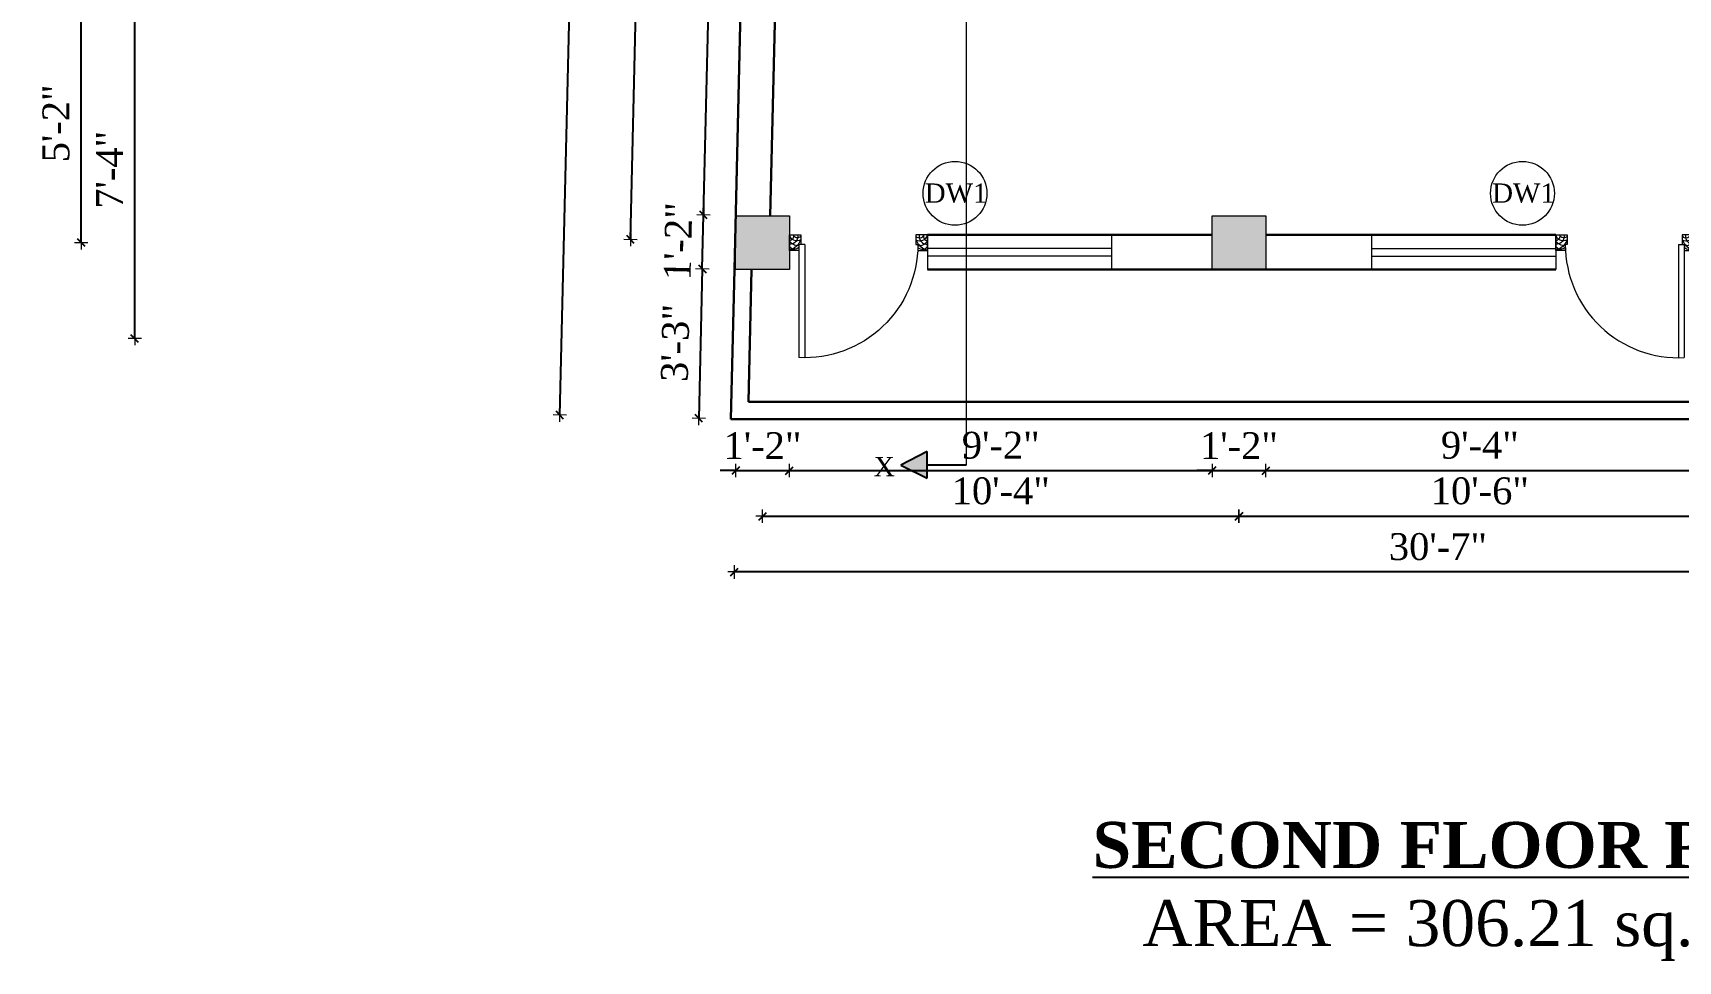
# Model space of a CAD drawing. Header units: inches. Extents: x 149946 to 166271, y -29520 to -26192.
# Drawn here: x 156609.3 to 157038.2, y -26790.3 to -26548.4 of the extents above; entities that cross this region are included whole.
import ezdxf

# ---------------------------------------------------------------- set-up
doc = ezdxf.new("R2010")
doc.units = ezdxf.units.IN
doc.header["$LTSCALE"] = 5
doc.header["$MEASUREMENT"] = 0
for name, color, linetype, lineweight in [('A-WALL', 7, 'Continuous', 9), ('Dimension', 7, 'Continuous', 18), ('DOOR', 62, 'Continuous', 0), ('Dw', 2, 'Continuous', 18)]:
    doc.layers.add(name, color=color, linetype=linetype, lineweight=lineweight)
doc.layers.add('dim line', color=7, linetype='Continuous', lineweight=15, true_color=0xfab2b2)
doc.layers.add('TEXT', color=6, linetype='Continuous')
doc.layers.add('WALL', color=7, linetype='Continuous')
doc.styles.add('ordinary', font='times.ttf')
doc.dimstyles.new('Copy of 96', dxfattribs={"dimtxt": 7, "dimasz": 4, "dimexe": 0.5, "dimexo": 0.5, "dimgap": 3, "dimtad": 1, "dimdec": 1, "dimzin": 11, "dimdsep": 46, "dimlunit": 4, "dimtxsty": 'ordinary', "dimblk": 'OBLIQUE', "dimcen": 0.09, "dimse1": 1, "dimse2": 1, "dimclrt": 6, "dimazin": 0, "dimtfac": 1, "dimtdec": 1, "dimtix": 1, "dimtmove": 2, "dimatfit": 3, "dimldrblk": 'leader', "dimfxl": 0.5, "dimfxlon": 1, "dimtolj": 1, "dimtzin": 0, "dimarcsym": 0})

# ---------------------------------------------------------------- blocks, each defined once
blk = doc.blocks.new('oblique')
at = {"color": 0, "lineweight": -2}
blk.add_line((0.25, 0.25), (-0.25, -0.25), dxfattribs=at)
at = {"layer": 'dim line', "lineweight": 9}
for p, q in [((-0.4375, 0), (0.4375, 0)), ((0, 0.4375), (0, -0.4375))]:
    blk.add_line(p, q, dxfattribs=at)
blk = doc.blocks.new('*D417')
at = {"layer": 'A-WALL', "color": 0, "lineweight": -2, "ltscale": 5, "transparency": 16777216}
blk.add_line((156621.92, -26603.06), (156621.92, -26540.88), dxfattribs=at)
at = {"layer": 'Defpoints', "color": 0, "ltscale": 5, "transparency": 16777216}
for p in [(156572.47, -26540.88), (156621.92, -26540.88), (156538.09, -26603.06)]:
    blk.add_point(p, dxfattribs=at)
at = {"layer": 'A-WALL', "color": 0, "lineweight": -2, "ltscale": 5, "transparency": 16777216, "xscale": 4, "yscale": 4, "zscale": 4}
for p, rotation in [((156621.92, -26540.88), 90), ((156621.92, -26603.06), 270)]:
    blk.add_blockref('oblique', p, dxfattribs=dict(at, rotation=rotation))
at = {"layer": 'A-WALL', "color": 6, "ltscale": 5, "transparency": 16777216, "insert": (156615.35, -26571.97), "char_height": 7, "attachment_point": 5, "rotation": 90, "style": 'ordinary'}
blk.add_mtext('\\A1;5\'-2"', dxfattribs=at)
blk = doc.blocks.new('_OBLIQUE')
at = {"color": 0, "linetype": 'ByBlock'}
blk.add_line((-0.5, -0.5), (0.5, 0.5), dxfattribs=at)
blk = doc.blocks.new('leader')
at = {"layer": 'Dimension'}
for p, q in [((0, -4.33), (0, 4.33)), ((-4.42, 0), (4.42, 0))]:
    blk.add_line(p, q, dxfattribs=at)
blk = doc.blocks.new('*D433')
at = {"layer": 'A-WALL', "color": 0, "lineweight": -2, "ltscale": 5, "transparency": 16777216}
blk.add_line((156635.87, -26628.06), (156635.87, -26540.06), dxfattribs=at)
at = {"layer": 'Defpoints', "color": 0, "ltscale": 5, "transparency": 16777216}
for p in [(156590.33, -26540.06), (156635.87, -26540.06), (156533.46, -26628.06)]:
    blk.add_point(p, dxfattribs=at)
at = {"layer": 'A-WALL', "color": 0, "lineweight": -2, "ltscale": 5, "transparency": 16777216, "xscale": 4, "yscale": 4, "zscale": 4}
for p, rotation in [((156635.87, -26540.06), 90), ((156635.87, -26628.06), 270)]:
    blk.add_blockref('oblique', p, dxfattribs=dict(at, rotation=rotation))
at = {"layer": 'A-WALL', "color": 6, "ltscale": 5, "transparency": 16777216, "insert": (156629.3, -26584.06), "char_height": 7, "attachment_point": 5, "rotation": 90, "style": 'ordinary'}
blk.add_mtext('\\A1;7\'-4"', dxfattribs=at)
blk = doc.blocks.new('A$C27B36B59')
at = {"layer": 'DOOR'}
for p, q in [((0, 4), (0, 0)), ((2.5, 4), (0, 4)), ((0, 0), (3, 0)), ((2.5, 2.5), (2.5, 4)), ((3, 2.5), (2.5, 2.5)), ((3, 0), (3, 2.5))]:
    blk.add_line(p, q, dxfattribs=at)
for centre, radius, start, end in [((-1.4, -0.54), 4.75, 22.1411, 72.838), ((1.34, 2.09), 1.64, 45.138, 144.8948), ((2.21, 0.3), 2.49, 83.3149, 152.658), ((0.13, 0.37), 2.05, 349.4875, 93.6805), ((1.96, -0.47), 2.01, 58.7447, 166.495), ((-0.06, 0.32), 1.13, 343.542, 86.947), ((2.08, -0.4), 1.17, 38.2816, 160.1519)]:
    blk.add_arc(centre, radius, start, end, dxfattribs=at)
blk = doc.blocks.new('D2')
at = {"layer": 'DOOR'}
for p, q in [((74473.95, 24047.59), (74473.95, 24018.09)), ((74473.95, 24047.59), (74475.45, 24047.59)), ((74475.45, 24047.59), (74475.45, 24018.13))]:
    blk.add_line(p, q, dxfattribs=at)
blk.add_arc((74473.95, 24047.59), 29.5, 180, 272.9146, dxfattribs=at)
at = {"layer": 'DOOR', "xscale": -1, "rotation": 180}
blk.add_blockref('A$C27B36B59', (74441.95, 24050.09), dxfattribs=at)
at = {"layer": 'DOOR', "rotation": 180}
blk.add_blockref('A$C27B36B59', (74477.95, 24050.09), dxfattribs=at)
blk = doc.blocks.new('*D539')
at = {"layer": 'A-WALL', "color": 0, "lineweight": -2, "ltscale": 50, "transparency": 16777216}
for p, q in [((156792.51, -26662.47), (156788.51, -26662.47)), ((156792.51, -26662.47), (156806.51, -26662.47)), ((156806.51, -26662.47), (156810.51, -26662.47))]:
    blk.add_line(p, q, dxfattribs=at)
at = {"layer": 'Defpoints', "color": 0, "ltscale": 50, "transparency": 16777216}
for p in [(156792.51, -26610.06), (156806.51, -26610.06), (156806.51, -26662.47)]:
    blk.add_point(p, dxfattribs=at)
at = {"layer": 'A-WALL', "color": 0, "lineweight": -2, "ltscale": 50, "transparency": 16777216, "xscale": 4, "yscale": 4, "zscale": 4}
blk.add_blockref('oblique', (156792.51, -26662.47), dxfattribs=at)
at = {"layer": 'A-WALL', "color": 0, "lineweight": -2, "ltscale": 50, "transparency": 16777216, "xscale": 4, "yscale": 4, "zscale": 4, "rotation": 180}
blk.add_blockref('oblique', (156806.51, -26662.47), dxfattribs=at)
at = {"layer": 'A-WALL', "color": 6, "ltscale": 50, "transparency": 16777216, "insert": (156799.51, -26655.97), "char_height": 7, "attachment_point": 5, "style": 'ordinary'}
blk.add_mtext('\\A1;1\'-2"', dxfattribs=at)
blk = doc.blocks.new('*D540')
at = {"layer": 'A-WALL', "color": 0, "lineweight": -2, "ltscale": 5, "transparency": 16777216}
blk.add_line((156806.51, -26662.47), (156916.72, -26662.47), dxfattribs=at)
at = {"layer": 'Defpoints', "color": 0, "ltscale": 5, "transparency": 16777216}
for p in [(156806.51, -26610.06), (156916.72, -26610.06), (156916.72, -26662.47)]:
    blk.add_point(p, dxfattribs=at)
at = {"layer": 'A-WALL', "color": 0, "lineweight": -2, "ltscale": 5, "transparency": 16777216, "xscale": 4, "yscale": 4, "zscale": 4, "rotation": 180}
blk.add_blockref('oblique', (156806.51, -26662.47), dxfattribs=at)
at = {"layer": 'A-WALL', "color": 0, "lineweight": -2, "ltscale": 5, "transparency": 16777216, "xscale": 4, "yscale": 4, "zscale": 4}
blk.add_blockref('oblique', (156916.72, -26662.47), dxfattribs=at)
at = {"layer": 'A-WALL', "color": 6, "ltscale": 5, "transparency": 16777216, "insert": (156861.62, -26655.9), "char_height": 7, "attachment_point": 5, "style": 'ordinary'}
blk.add_mtext('\\A1;9\'-2"', dxfattribs=at)
blk = doc.blocks.new('*D541')
at = {"layer": 'A-WALL', "color": 0, "lineweight": -2, "ltscale": 5, "transparency": 16777216}
for p, q in [((156916.72, -26662.47), (156912.72, -26662.47)), ((156916.72, -26662.47), (156930.72, -26662.47)), ((156930.72, -26662.47), (156934.72, -26662.47))]:
    blk.add_line(p, q, dxfattribs=at)
at = {"layer": 'Defpoints', "color": 0, "ltscale": 5, "transparency": 16777216}
for p in [(156916.72, -26610.06), (156930.72, -26610.06), (156930.72, -26662.47)]:
    blk.add_point(p, dxfattribs=at)
at = {"layer": 'A-WALL', "color": 0, "lineweight": -2, "ltscale": 5, "transparency": 16777216, "xscale": 4, "yscale": 4, "zscale": 4}
blk.add_blockref('oblique', (156916.72, -26662.47), dxfattribs=at)
at = {"layer": 'A-WALL', "color": 0, "lineweight": -2, "ltscale": 5, "transparency": 16777216, "xscale": 4, "yscale": 4, "zscale": 4, "rotation": 180}
blk.add_blockref('oblique', (156930.72, -26662.47), dxfattribs=at)
at = {"layer": 'A-WALL', "color": 6, "ltscale": 5, "transparency": 16777216, "insert": (156923.72, -26655.97), "char_height": 7, "attachment_point": 5, "style": 'ordinary'}
blk.add_mtext('\\A1;1\'-2"', dxfattribs=at)
blk = doc.blocks.new('*D542')
at = {"layer": 'A-WALL', "color": 0, "lineweight": -2, "ltscale": 5, "transparency": 16777216}
blk.add_line((156930.72, -26662.47), (157042.29, -26662.47), dxfattribs=at)
at = {"layer": 'Defpoints', "color": 0, "ltscale": 5, "transparency": 16777216}
for p in [(156930.72, -26610.06), (157042.29, -26610.06), (157042.29, -26662.47)]:
    blk.add_point(p, dxfattribs=at)
at = {"layer": 'A-WALL', "color": 0, "lineweight": -2, "ltscale": 5, "transparency": 16777216, "xscale": 4, "yscale": 4, "zscale": 4, "rotation": 180}
blk.add_blockref('oblique', (156930.72, -26662.47), dxfattribs=at)
at = {"layer": 'A-WALL', "color": 0, "lineweight": -2, "ltscale": 5, "transparency": 16777216, "xscale": 4, "yscale": 4, "zscale": 4}
blk.add_blockref('oblique', (157042.29, -26662.47), dxfattribs=at)
at = {"layer": 'A-WALL', "color": 6, "ltscale": 5, "transparency": 16777216, "insert": (156986.51, -26655.9), "char_height": 7, "attachment_point": 5, "style": 'ordinary'}
blk.add_mtext('\\A1;9\'-4"', dxfattribs=at)
blk = doc.blocks.new('*D549')
at = {"layer": 'A-WALL', "color": 0, "lineweight": -2, "ltscale": 5, "transparency": 16777216}
blk.add_line((156799.51, -26674.36), (156923.72, -26674.36), dxfattribs=at)
at = {"layer": 'Defpoints', "color": 0, "ltscale": 5, "transparency": 16777216}
for p in [(156799.51, -26603.06), (156923.72, -26603.06), (156923.72, -26674.36)]:
    blk.add_point(p, dxfattribs=at)
at = {"layer": 'A-WALL', "color": 0, "lineweight": -2, "ltscale": 5, "transparency": 16777216, "xscale": 4, "yscale": 4, "zscale": 4, "rotation": 180}
blk.add_blockref('oblique', (156799.51, -26674.36), dxfattribs=at)
at = {"layer": 'A-WALL', "color": 0, "lineweight": -2, "ltscale": 5, "transparency": 16777216, "xscale": 4, "yscale": 4, "zscale": 4}
blk.add_blockref('oblique', (156923.72, -26674.36), dxfattribs=at)
at = {"layer": 'A-WALL', "color": 6, "ltscale": 5, "transparency": 16777216, "insert": (156861.62, -26667.8), "char_height": 7, "attachment_point": 5, "style": 'ordinary'}
blk.add_mtext('\\A1;10\'-4"', dxfattribs=at)
blk = doc.blocks.new('*D551')
at = {"layer": 'A-WALL', "color": 0, "lineweight": -2, "ltscale": 5, "transparency": 16777216}
blk.add_line((156923.72, -26674.36), (157049.29, -26674.36), dxfattribs=at)
at = {"layer": 'Defpoints', "color": 0, "ltscale": 5, "transparency": 16777216}
for p in [(156923.72, -26603.06), (157049.29, -26603.06), (157049.29, -26674.36)]:
    blk.add_point(p, dxfattribs=at)
at = {"layer": 'A-WALL', "color": 0, "lineweight": -2, "ltscale": 5, "transparency": 16777216, "xscale": 4, "yscale": 4, "zscale": 4, "rotation": 180}
blk.add_blockref('oblique', (156923.72, -26674.36), dxfattribs=at)
at = {"layer": 'A-WALL', "color": 0, "lineweight": -2, "ltscale": 5, "transparency": 16777216, "xscale": 4, "yscale": 4, "zscale": 4}
blk.add_blockref('oblique', (157049.29, -26674.36), dxfattribs=at)
at = {"layer": 'A-WALL', "color": 6, "ltscale": 5, "transparency": 16777216, "insert": (156986.51, -26667.8), "char_height": 7, "attachment_point": 5, "style": 'ordinary'}
blk.add_mtext('\\A1;10\'-6"', dxfattribs=at)
blk = doc.blocks.new('*D553')
at = {"layer": 'A-WALL', "color": 0, "lineweight": -2, "ltscale": 5, "transparency": 16777216}
blk.add_line((157158.98, -26688.91), (156792.18, -26688.91), dxfattribs=at)
at = {"layer": 'Defpoints', "color": 0, "ltscale": 5, "transparency": 16777216}
for p in [(156792.18, -26610.06), (157158.98, -26610.06), (156792.18, -26688.91)]:
    blk.add_point(p, dxfattribs=at)
at = {"layer": 'A-WALL', "color": 0, "lineweight": -2, "ltscale": 5, "transparency": 16777216, "xscale": 4, "yscale": 4, "zscale": 4, "rotation": 180}
blk.add_blockref('oblique', (156792.18, -26688.91), dxfattribs=at)
at = {"layer": 'A-WALL', "color": 0, "lineweight": -2, "ltscale": 5, "transparency": 16777216, "xscale": 4, "yscale": 4, "zscale": 4}
blk.add_blockref('oblique', (157158.98, -26688.91), dxfattribs=at)
at = {"layer": 'A-WALL', "color": 6, "ltscale": 5, "transparency": 16777216, "insert": (156975.58, -26682.34), "char_height": 7, "attachment_point": 5, "style": 'ordinary'}
blk.add_mtext('\\A1;30\'-7"', dxfattribs=at)
blk = doc.blocks.new('*D561')
at = {"layer": 'A-WALL', "color": 0, "lineweight": -2, "ltscale": 50, "transparency": 16777216}
for p, q in [((156784.15, -26595.86), (156784.24, -26591.87)), ((156783.82, -26609.86), (156784.15, -26595.86)), ((156783.82, -26609.86), (156783.72, -26613.86))]:
    blk.add_line(p, q, dxfattribs=at)
at = {"layer": 'Defpoints', "color": 0, "ltscale": 50, "transparency": 16777216}
for p in [(156784.15, -26595.86), (156792.51, -26596.06), (156792.18, -26610.06)]:
    blk.add_point(p, dxfattribs=at)
at = {"layer": 'A-WALL', "color": 0, "lineweight": -2, "ltscale": 50, "transparency": 16777216, "xscale": 4, "yscale": 4, "zscale": 4}
for p, rotation in [((156784.15, -26595.86), 268.6423816929436), ((156783.82, -26609.86), 88.64238169294363)]:
    blk.add_blockref('oblique', p, dxfattribs=dict(at, rotation=rotation))
at = {"layer": 'A-WALL', "color": 6, "ltscale": 50, "transparency": 16777216, "insert": (156777.48, -26602.71), "char_height": 7, "attachment_point": 5, "rotation": 88.6424, "style": 'ordinary'}
blk.add_mtext('\\A1;1\'-2"', dxfattribs=at)
blk = doc.blocks.new('*D562')
at = {"layer": 'A-WALL', "color": 0, "lineweight": -2, "ltscale": 5, "transparency": 16777216}
blk.add_line((156784.15, -26595.86), (156787.14, -26469.57), dxfattribs=at)
at = {"layer": 'Defpoints', "color": 0, "ltscale": 5, "transparency": 16777216}
for p in [(156787.14, -26469.57), (156795.84, -26469.78), (156792.51, -26596.06)]:
    blk.add_point(p, dxfattribs=at)
at = {"layer": 'A-WALL', "color": 0, "lineweight": -2, "ltscale": 5, "transparency": 16777216, "xscale": 4, "yscale": 4, "zscale": 4}
for p, rotation in [((156787.14, -26469.57), 88.64238169298139), ((156784.15, -26595.86), 268.6423816929814)]:
    blk.add_blockref('oblique', p, dxfattribs=dict(at, rotation=rotation))
at = {"layer": 'A-WALL', "color": 6, "ltscale": 5, "transparency": 16777216, "insert": (156779.08, -26532.56), "char_height": 7, "attachment_point": 5, "rotation": 88.6424, "style": 'ordinary'}
blk.add_mtext('\\A1;10\'-6"', dxfattribs=at)
blk = doc.blocks.new('*D555')
at = {"layer": 'A-WALL', "color": 0, "lineweight": -2, "ltscale": 5, "transparency": 16777216}
blk.add_line((156765.11, -26602.25), (156768.44, -26461.96), dxfattribs=at)
at = {"layer": 'Defpoints', "color": 0, "ltscale": 5, "transparency": 16777216}
for p in [(156768.44, -26461.96), (156802.84, -26462.78), (156799.51, -26603.06)]:
    blk.add_point(p, dxfattribs=at)
at = {"layer": 'A-WALL', "color": 0, "lineweight": -2, "ltscale": 5, "transparency": 16777216, "xscale": 4, "yscale": 4, "zscale": 4}
for p, rotation in [((156768.44, -26461.96), 88.64238169299772), ((156765.11, -26602.25), 268.6423816929977)]:
    blk.add_blockref('oblique', p, dxfattribs=dict(at, rotation=rotation))
at = {"layer": 'A-WALL', "color": 6, "ltscale": 5, "transparency": 16777216, "insert": (156760.22, -26531.95), "char_height": 7, "attachment_point": 5, "rotation": 88.6424, "style": 'ordinary'}
blk.add_mtext('\\A1;11\'-8"', dxfattribs=at)
blk = doc.blocks.new('*D564')
at = {"layer": 'A-WALL', "color": 0, "lineweight": -2, "ltscale": 5, "transparency": 16777216}
blk.add_line((156783.82, -26609.86), (156782.89, -26648.86), dxfattribs=at)
at = {"layer": 'Defpoints', "color": 0, "ltscale": 5, "transparency": 16777216}
for p in [(156792.18, -26610.06), (156782.89, -26648.86), (156791.26, -26649.06)]:
    blk.add_point(p, dxfattribs=at)
at = {"layer": 'A-WALL', "color": 0, "lineweight": -2, "ltscale": 5, "transparency": 16777216, "xscale": 4, "yscale": 4, "zscale": 4}
for p, rotation in [((156783.82, -26609.86), 88.64238169298143), ((156782.89, -26648.86), 268.6423816929814)]:
    blk.add_blockref('oblique', p, dxfattribs=dict(at, rotation=rotation))
at = {"layer": 'A-WALL', "color": 6, "ltscale": 5, "transparency": 16777216, "insert": (156776.79, -26629.21), "char_height": 7, "attachment_point": 5, "rotation": 88.6424, "style": 'ordinary'}
blk.add_mtext('\\A1;3\'-3"', dxfattribs=at)
blk = doc.blocks.new('*D559')
at = {"layer": 'A-WALL', "color": 0, "lineweight": -2, "ltscale": 5, "transparency": 16777216}
blk.add_line((156746.66, -26648.01), (156753.62, -26354.42), dxfattribs=at)
at = {"layer": 'Defpoints', "color": 0, "ltscale": 5, "transparency": 16777216}
for p in [(156753.62, -26354.42), (156877.72, -26357.36), (156791.26, -26649.06)]:
    blk.add_point(p, dxfattribs=at)
at = {"layer": 'A-WALL', "color": 0, "lineweight": -2, "ltscale": 5, "transparency": 16777216, "xscale": 4, "yscale": 4, "zscale": 4}
for p, rotation in [((156753.62, -26354.42), 88.64238169298139), ((156746.66, -26648.01), 268.6423816929814)]:
    blk.add_blockref('oblique', p, dxfattribs=dict(at, rotation=rotation))
at = {"layer": 'A-WALL', "color": 6, "ltscale": 5, "transparency": 16777216, "insert": (156743.58, -26501.06), "char_height": 7, "attachment_point": 5, "rotation": 88.6424, "style": 'ordinary'}
blk.add_mtext('\\A1;24\'-6"', dxfattribs=at)

msp = doc.modelspace()

# ---------------------------------------------------------------- hatches: boundary and pattern name
at = {"ltscale": 5}
msp.add_hatch(color=256, dxfattribs=at).paths.add_polyline_path([(156842.47, -26664.49), (156842.47, -26657.48), (156835.59, -26661.06)])
at = {"layer": 'WALL', "linetype": 'ByBlock', "ltscale": 5, "true_color": 0xf8991e}
h = msp.add_hatch(color=30, dxfattribs=at)
h.dxf.hatch_style = 1
h.paths.add_polyline_path([(156792.51, -26596.06), (156792.51, -26610.06), (156806.51, -26610.06), (156806.51, -26596.06)])
h = msp.add_hatch(color=30, dxfattribs=at)
h.dxf.hatch_style = 1
h.paths.add_polyline_path([(156916.72, -26596.06), (156916.72, -26610.06), (156930.72, -26610.06), (156930.72, -26596.06)])

# ---------------------------------------------------------------- linework, layer by layer
at = {"ltscale": 5}
for p, q in [((156842.47, -26657.48, -72.71), (156835.59, -26661.06, -72.71)), ((156842.47, -26664.49, -72.71), (156842.47, -26657.48, -72.71)), ((156835.59, -26661.06, -72.71), (156842.47, -26664.49, -72.71)), ((156852.57, -26661.06, -72.71), (156842.47, -26661.06, -72.71))]:
    msp.add_line(p, q, dxfattribs=at)
at = {"layer": 'A-WALL', "ltscale": 5}
for p, q in [((156852.57, -26372.5, -72.71), (156852.57, -26661.06, -72.71)), ((156842.51, -26601.06, -72.71), (156842.51, -26610.06, -72.71)), ((156890.51, -26601.06, -72.71), (156890.51, -26610.06, -72.71)), ((156958.29, -26601.06, -72.71), (156958.29, -26610.06, -72.71)), ((157006.29, -26601.06, -72.71), (157006.29, -26610.06, -72.71)), ((156792.51, -26610.06, -72.71), (156792.18, -26610.06, -72.71))]:
    msp.add_line(p, q, dxfattribs=at)
at = {"layer": 'A-WALL', "lineweight": 30}
for p, q in [((156792.18, -26610.06, -72.71), (156797.62, -26380.78, -72.71)), ((156795.84, -26455.78, -72.71), (156792.18, -26610.06, -72.71)), ((156804.51, -26469.78, -72.71), (156801.52, -26596.06, -72.71)), ((156916.72, -26601.06, -72.71), (156842.51, -26601.06, -72.71)), ((157006.29, -26601.06, -72.71), (156930.72, -26601.06, -72.71)), ((156792.18, -26610.06, -72.71), (156791.26, -26649.06, -72.71)), ((156796.68, -26610.06, -72.71), (156795.87, -26644.56, -72.71)), ((157006.29, -26610.06, -72.71), (156842.51, -26610.06, -72.71)), ((157131.65, -26644.56, -72.71), (156795.87, -26644.56, -72.71)), ((157134.1, -26649.06, -72.71), (156791.26, -26649.06, -72.71))]:
    msp.add_line(p, q, dxfattribs=at)
at = {"layer": 'A-WALL', "ltscale": 5, "elevation": -72.71}
for points in [[(156792.51, -26596.06), (156806.51, -26596.06), (156806.51, -26610.06), (156792.51, -26610.06)], [(156916.72, -26596.06), (156930.72, -26596.06), (156930.72, -26610.06), (156916.72, -26610.06)]]:
    msp.add_lwpolyline(points, close=True, dxfattribs=at)
at = {"layer": 'A-WALL', "ltscale": 5}
for centre in [(156849.7, -26590.19, -72.71), (156997.61, -26590.19, -72.71)]:
    msp.add_circle(centre, 8.32, dxfattribs=at)
at = {"layer": 'Dw', "color": 3}
for p, q in [((156890.51, -26604.56, -72.71), (156842.51, -26604.56, -72.71)), ((156890.51, -26606.56, -72.71), (156842.51, -26606.56, -72.71)), ((156958.29, -26604.56, -72.71), (157006.29, -26604.56, -72.71)), ((156958.29, -26606.56, -72.71), (157006.29, -26606.56, -72.71))]:
    msp.add_line(p, q, dxfattribs=at)

# ---------------------------------------------------------------- block references
at = {"layer": 'WALL', "color": 2, "linetype": 'ByBlock', "xscale": -1, "rotation": 359.9999999998169}
msp.add_blockref('D2', (231284.46, -50651.15, -72.71), dxfattribs=at)
at = {"layer": 'WALL', "color": 2, "linetype": 'ByBlock'}
msp.add_blockref('D2', (82564.34, -50651.15, -72.71), dxfattribs=at)

# ---------------------------------------------------------------- texts
at = {"layer": 'TEXT', "style": 'ordinary'}
for s, p in [('DW1', (156841.79, -26592.63, -72.71)), ('DW1', (156989.71, -26592.63, -72.71)), ('X', (156828.52, -26663.94, -72.71))]:
    msp.add_text(s, height=5, dxfattribs=at).set_placement(p)
at = {"layer": 'TEXT', "char_height": 12, "width": 219.8151, "attachment_point": 8, "style": 'ordinary'}
for s, insert in [('{\\fTimes New Roman|b1|i0|c0|p18;\\LSECOND FLOOR PLAN}', (156984.73, -26766.22, -72.71)), ('AREA = 306.21 sq. ft.', (156980.42, -26790.34, -72.71))]:
    msp.add_mtext(s, dxfattribs=dict(at, insert=insert))

# ---------------------------------------------------------------- dimensions: what is measured, and where the dimension line sits
at = {"layer": 'A-WALL', "ltscale": 5}
for base, p1, p2, angle, picture, middle in [((156753.62, -26354.42, -72.71), (156791.26, -26649.06, -72.71), (156877.72, -26357.36, -72.71), 268.6424, '*D559', (156743.58, -26501.06, -72.71)), ((156787.14, -26469.57, -72.71), (156792.51, -26596.06, -72.71), (156795.84, -26469.78, -72.71), 268.6424, '*D562', (156779.08, -26532.56, -72.71)), ((156635.87, -26540.06, -72.71), (156533.46, -26628.06, -72.71), (156590.33, -26540.06, -72.71), 90, '*D433', (156629.3, -26584.06, -72.71)), ((156621.92, -26540.88, -72.71), (156538.09, -26603.06, -72.71), (156572.47, -26540.88, -72.71), 90, '*D417', (156615.35, -26571.97, -72.71)), ((156782.89, -26648.86, -72.71), (156792.18, -26610.06, -72.71), (156791.26, -26649.06, -72.71), 268.6424, '*D564', (156776.79, -26629.21, -72.71))]:
    dim = msp.add_linear_dim(base=base, p1=p1, p2=p2, angle=angle, dimstyle='Copy of 96', override={"dimdec": 0, "dimblk": 'oblique', "dimtdec": 0, "dimarcsym": 1}, dxfattribs=at)
    dim.commit()
    dim.dimension.update_dxf_attribs({"geometry": picture, "text_midpoint": middle})
dim = msp.add_aligned_dim(p1=(156799.51, -26603.06, -72.71), p2=(156802.84, -26462.78, -72.71), distance=34.41, dimstyle='Copy of 96', override={"dimdec": 0, "dimblk": 'oblique', "dimtdec": 0, "dimarcsym": 1}, dxfattribs=at)
dim.commit()
dim.dimension.update_dxf_attribs({"geometry": '*D555', "text_midpoint": (156760.22, -26531.95, -72.71)})
at = {"layer": 'A-WALL', "ltscale": 50}
dim = msp.add_aligned_dim(p1=(156792.18, -26610.06, -72.71), p2=(156792.51, -26596.06, -72.71), distance=8.37, dimstyle='Copy of 96', override={"dimdec": 0, "dimblk": 'oblique', "dimtdec": 0, "dimarcsym": 1}, dxfattribs=at)
dim.commit()
dim.dimension.update_dxf_attribs({"geometry": '*D561', "text_midpoint": (156777.48, -26602.71, -72.71)})
at = {"layer": 'A-WALL', "ltscale": 5}
for base, p1, p2, picture, middle in [((156923.72, -26674.36, -72.71), (156799.51, -26603.06, -72.71), (156923.72, -26603.06, -72.71), '*D549', (156861.62, -26667.8, -72.71)), ((157049.29, -26674.36, -72.71), (156923.72, -26603.06, -72.71), (157049.29, -26603.06, -72.71), '*D551', (156986.51, -26667.8, -72.71)), ((156792.18, -26688.91, -72.71), (157158.98, -26610.06, -72.71), (156792.18, -26610.06, -72.71), '*D553', (156975.58, -26682.34, -72.71)), ((156916.72, -26662.47, -72.71), (156806.51, -26610.06, -72.71), (156916.72, -26610.06, -72.71), '*D540', (156861.62, -26655.9, -72.71)), ((156930.72, -26662.47, -72.71), (156916.72, -26610.06, -72.71), (156930.72, -26610.06, -72.71), '*D541', (156923.72, -26655.97, -72.71)), ((157042.29, -26662.47, -72.71), (156930.72, -26610.06, -72.71), (157042.29, -26610.06, -72.71), '*D542', (156986.51, -26655.9, -72.71))]:
    dim = msp.add_linear_dim(base=base, p1=p1, p2=p2, dimstyle='Copy of 96', override={"dimdec": 0, "dimblk": 'oblique', "dimtdec": 0, "dimarcsym": 1}, dxfattribs=at)
    dim.commit()
    dim.dimension.update_dxf_attribs({"geometry": picture, "text_midpoint": middle})
at = {"layer": 'A-WALL', "ltscale": 50}
dim = msp.add_linear_dim(base=(156806.51, -26662.47, -72.71), p1=(156792.51, -26610.06, -72.71), p2=(156806.51, -26610.06, -72.71), dimstyle='Copy of 96', override={"dimdec": 0, "dimblk": 'oblique', "dimtdec": 0, "dimarcsym": 1}, dxfattribs=at)
dim.commit()
dim.dimension.update_dxf_attribs({"geometry": '*D539', "text_midpoint": (156799.51, -26655.97, -72.71)})

doc.saveas('drawing.dxf')
